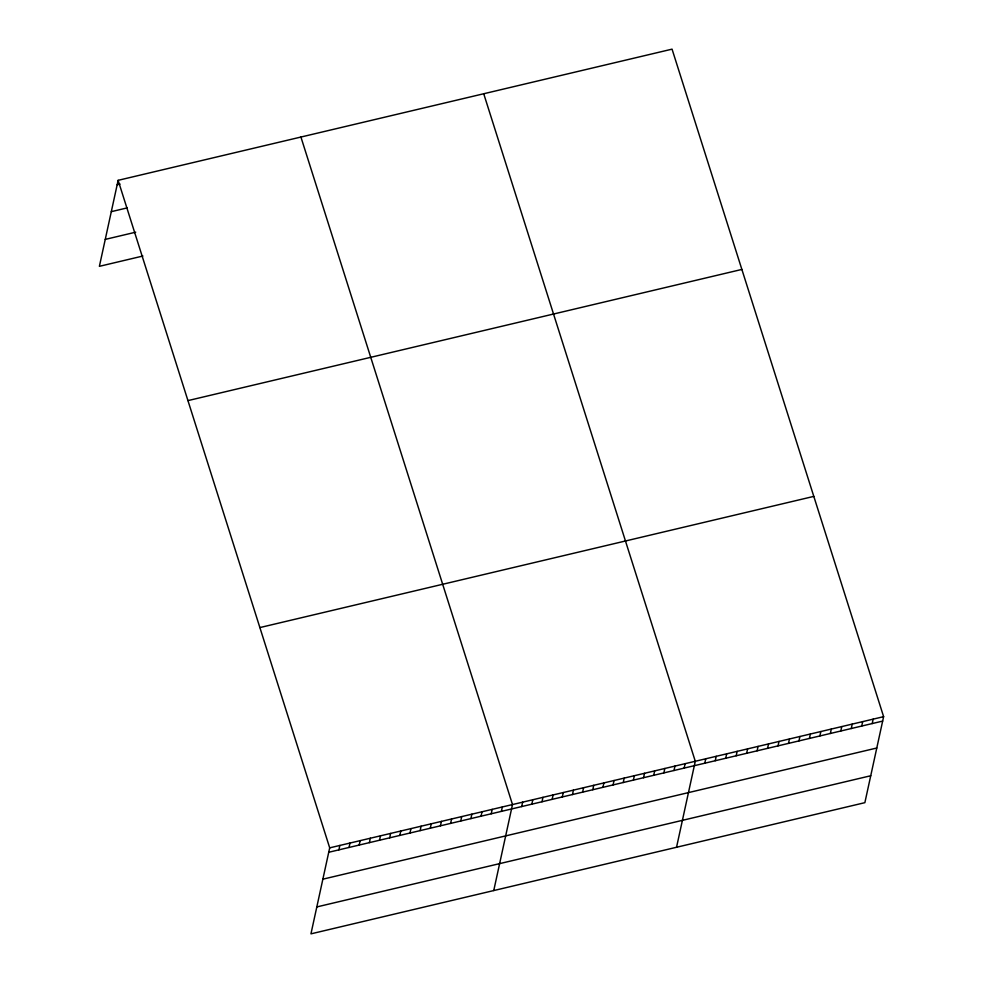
<?xml version="1.0" encoding="UTF-8"?>
<svg xmlns="http://www.w3.org/2000/svg" width="983" height="983" viewBox="0 0 983 983"><rect width="100%" height="100%" fill="white"/><g stroke="black" fill="none" stroke-linecap="round" stroke-linejoin="round"><path stroke-width="1.47" d="M118.132 180.331L329.698 847.85L310.947 933.85L864.868 802.669L883.619 716.668L672.053 49.15L118.132 180.331L99.381 266.332L142.904 256.022M338.889 849.865L339.86 845.454M349.051 847.457L350.009 843.045M359.2 845.048L360.171 840.637M369.362 842.64L370.321 838.229M379.512 840.244L380.482 835.833M389.673 837.835L390.632 833.424M399.823 835.427L400.781 831.016M409.985 833.031L410.943 828.62M420.134 830.623L421.093 826.212M430.296 828.214L431.254 823.803M440.445 825.806L441.404 821.395M450.595 823.41L451.566 818.999M460.757 821.002L461.715 816.59M470.906 818.593L471.877 814.182M481.068 816.197L482.026 811.774M491.217 813.789L492.188 809.378M501.379 811.38L502.338 806.969M493.749 890.561L512.499 804.561L300.921 137.042M521.69 806.576L522.649 802.165M531.84 804.168L532.798 799.757M542.002 801.759L542.96 797.348M552.151 799.351L553.11 794.94M562.313 796.955L563.271 792.544M572.462 794.547L573.421 790.135M582.624 792.138L583.583 787.727M592.774 789.742L593.732 785.331M602.923 787.334L603.894 782.923M613.085 784.925L614.043 780.514M623.234 782.517L624.205 778.106M633.396 780.121L634.354 775.71M643.546 777.713L644.516 773.302M653.707 775.304L654.666 770.893M663.857 772.896L664.827 768.485M674.019 770.5L674.977 766.089M684.168 768.092L685.126 763.68M676.537 847.272L695.288 761.272L483.722 93.754M704.786 763.213L705.745 758.802M715.255 760.731L716.214 756.32M725.712 758.249L726.67 753.838M736.181 755.78L737.139 751.368M746.638 753.297L747.596 748.886M757.107 750.815L758.065 746.404M767.563 748.346L768.522 743.934M778.032 745.864L778.991 741.452M788.489 743.381L789.447 738.97M798.958 740.912L799.916 736.5M809.414 738.43L810.373 734.018M819.883 735.948L820.842 731.536M830.34 733.478L831.299 729.067M840.809 730.996L841.767 726.584M851.266 728.514L852.224 724.102M861.735 726.044L862.693 721.633M872.191 723.562L873.162 719.151M117.174 184.743L120.073 184.054M111.3 211.664L127.262 207.88M105.255 239.397L135.715 232.185M187.95 400.609L741.87 269.428M259.881 627.572L813.801 496.39M329.698 847.85L883.619 716.668M328.74 852.261L882.66 721.092M322.866 879.183L876.787 748.014M316.821 906.928L870.741 775.747"/></g></svg>
